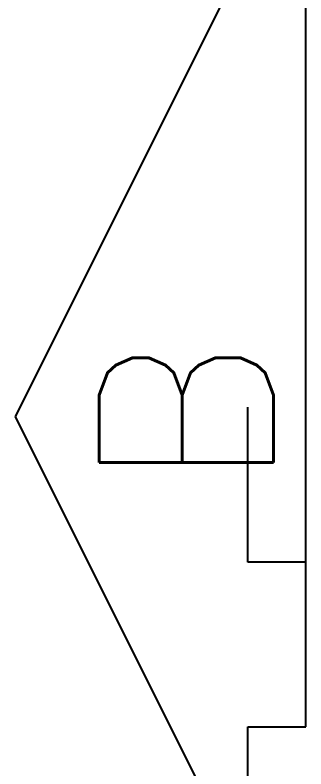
# Model space of a CAD drawing. Header units: millimetres. Extents: x 3314 to 3538, y 1235 to 1314.
# Drawn here: x 3344.192 to 3344.442, y 1279.557 to 1280.205 of the extents above; entities that cross this region are included whole.
import ezdxf

# ---------------------------------------------------------------- set-up
doc = ezdxf.new("R2010")
doc.units = ezdxf.units.MM
doc.linetypes.add('RAYITAS', pattern=[0.375, 0.25, -0.125])
doc.layers.add('04', color=4, linetype='Continuous')
doc.layers.add('05', color=5, linetype='Continuous')
doc.styles.add('ROMANS', font='romans.shx')

msp = doc.modelspace()

# ---------------------------------------------------------------- linework, layer by layer
at = {"layer": '04', "linetype": 'RAYITAS'}
msp.add_line((3344.4425, 1280.12635), (3344.4425, 1305.41646), dxfattribs=at)
at = {"layer": '05', "linetype": 'ByBlock'}
for p, q in [((3344.3925, 1280.25968), (3344.1925, 1279.85968)), ((3344.4425, 1279.59301), (3344.4425, 1280.12635)), ((3344.3925, 1279.73451), (3344.3925, 1279.86784)), ((3344.1925, 1279.85968), (3344.3925, 1279.45968)), ((3344.4425, 1279.73451), (3344.3925, 1279.73451)), ((3344.3925, 1279.45968), (3344.3925, 1279.59301)), ((3344.3925, 1279.59301), (3344.4425, 1279.59301))]:
    msp.add_line(p, q, dxfattribs=at)

# ---------------------------------------------------------------- texts
at = {"layer": '05', "color": 2, "style": 'ROMANS'}
msp.add_text('B', height=0.15, rotation=90, dxfattribs=at).set_placement((3344.41472, 1279.7946))

doc.saveas('drawing.dxf')
